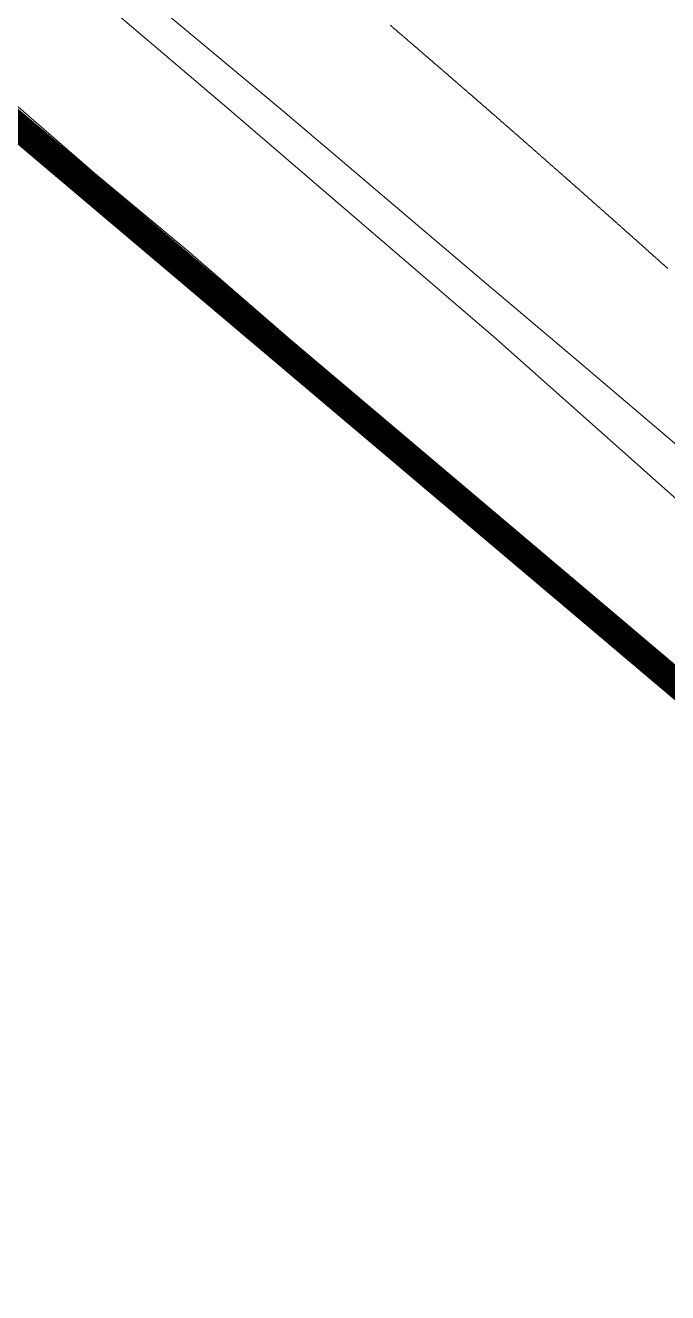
# Model space of a CAD drawing. Extents: x 174934 to 192674, y 648863 to 672607.
# Drawn here: x 182379.6 to 182495.8, y 658917.3 to 659146.6 of the extents above; entities that cross this region are included whole.
import ezdxf

# ---------------------------------------------------------------- set-up
doc = ezdxf.new("R2010")
doc.units = 0
doc.linetypes.add('ACAD_ISO03W100', pattern=[30, 12, -18])
doc.linetypes.add('KB', pattern=[11, 7, -1.5, 1, -1.5])
for name, color, linetype, lineweight in [('limerhav', 7, 'ACAD_ISO03W100', 0), ('lishiput', 1, 'KB', 0), ('pbitul', 14, 'Continuous', 0)]:
    doc.layers.add(name, color=color, linetype=linetype, lineweight=lineweight)

msp = doc.modelspace()

# ---------------------------------------------------------------- linework, layer by layer
at = {"layer": 'limerhav', "color": 7, "linetype": 'ACAD_ISO03W100', "ltscale": 1.5, "const_width": 2.5, "flags": 128}
msp.add_lwpolyline([(183271.82, 658371.38), (183199.41, 658433.06), (183162.14, 658464.44), (183105.55, 658512.19), (183082.02, 658531.94), (183037.53, 658569.77), (182866.83, 658714.94), (182853.56, 658726.13), (182813.48, 658759.94), (182714.45, 658843.56), (182694.61, 658860.69), (182682.09, 658870.9), (182656.36, 658893), (182635.17, 658911), (182620.44, 658923.44), (182582.72, 658955.38), (182545.34, 658987.19), (182519.75, 659008.81), (182518.23, 659009.84), (182461.02, 659058.44), (182442.58, 659074.25), (182410.27, 659101.63), (182390.61, 659118), (182375.91, 659130.25), (182328.89, 659170.31), (182313.98, 659183.13), (182304.72, 659190.88), (182301.05, 659194.31), (182293.5, 659200.44), (182281.09, 659210.94), (182258.05, 659230.66), (182256.88, 659231.54), (182248.69, 659238.56), (182246.97, 659240), (182235.56, 659249.75), (182231, 659253.69), (182209.16, 659272.44), (182196.94, 659283.13), (182185.55, 659292.88), (182174.11, 659302.31), (182163.25, 659312.25), (182140.25, 659331.94), (182117.83, 659351.38), (182095.19, 659370.94), (182072.14, 659390.69), (182049.34, 659410.38), (182034.22, 659423.08), (182026.19, 659430.06), (182003.27, 659449.19), (181980.42, 659468.56), (181963.5, 659483), (181923.98, 659516.38), (181848.23, 659581.06), (181847.59, 659581.38), (181839.03, 659588.75), (181825.3, 659600.05), (181831.11, 659595.44), (181829.84, 659596.63), (181826.77, 659599.25), (181818.67, 659606.06), (181706.66, 659701.13), (181681, 659722.88), (181610.12, 659783.12), (181586.23, 659803.88), (181531.81, 659850.56), (181506.59, 659872.13), (181493.89, 659883), (181475.54, 659898.46), (181455.94, 659915.13), (181417.86, 659947.69), (181398.84, 659963.63), (181379.7, 659980), (181341.72, 660012.38), (181303.7, 660044.75), (181265.53, 660077.25), (181244.69, 660095), (181240.25, 660098.69), (181227.42, 660109.56), (181189.28, 660142.06), (181146.57, 660178.05), (181125.31, 660152.81), (181121.5, 660148.25), (181105.98, 660130.13), (181076.07, 660094.47), (181060.77, 660076), (181050.17, 660063.25), (181036.92, 660047.25), (181024.73, 660032.4), (181010.31, 660015.56), (180997.06, 659999.38), (180987.2, 659987.75), (180984.94, 659985.03), (180976.86, 659973.36), (180952.34, 659989.56), (180904.2, 660013.19), (180874.41, 660025), (180847.47, 660033.94), (180824.58, 660040.31), (180683.66, 660156.63), (180670.58, 660162.31), (180665.72, 660162.69), (180666.86, 660144.75), (180669.13, 660138), (180661.88, 660136.5), (180636.66, 660145.75), (180608.3, 660157.63), (180554.66, 660183.06), (180513.52, 660198.31), (180475.63, 660213.69), (180464.47, 660216.69), (180458.41, 660216.44), (180431.44, 660166.69), (180421.92, 660142.81), (180398.13, 660094.19), (180363.98, 660033.13), (180430.28, 659991), (180489.56, 659954.87), (180519.45, 659932.63), (180549.84, 659908.13), (180578.39, 659883.56), (180575.36, 659869.52), (180788.04, 659715.94), (180873.97, 659640.02), (181255.16, 659280.36), (181137.28, 659267.75), (181375.13, 659045.13), (181494.5, 658926.69), (181529.22, 658890.5), (181617.06, 658794.49), (181668.21, 658842.77), (181668.8, 658843.36), (181683.36, 658831.86), (181693.55, 658824.15), (181719.81, 658801.92), (181734.51, 658787.01), (181754.73, 658764.84), (181775.91, 658744.82), (181773, 658742.35), (181806.03, 658700.34), (181911.23, 658562), (182011.41, 658432.2), (182011.88, 658434.66), (182131.56, 658277.25), (182213.66, 658153.56), (182352.3, 657913.75), (182356.22, 657918.75), (182369.28, 657896.99), (182454.52, 657754.94), (182537.45, 657619.56), (182551.88, 657594.5), (182554.8, 657597.34), (182565.19, 657580.81), (182574.34, 657593.21), (182576.59, 657589.31), (182584.63, 657576.94), (182632.05, 657500), (182639.61, 657487.77), (182671.45, 657437.34), (182674.98, 657459.75), (182681.36, 657474.56), (182694.86, 657492.11), (182849.69, 657693.31), (182895.08, 657759.81), (182974.89, 657889.37), (183271.82, 658371.38)], dxfattribs=at)
at = {"layer": 'lishiput', "color": 164, "linetype": 'KB', "lineweight": 0, "ltscale": 5, "const_width": 5, "flags": 128}
msp.add_lwpolyline([(190795.24, 653194.33), (190798.08, 653216), (190800.97, 653259.44), (190800.73, 653262.13), (190805.67, 653360), (190810.33, 653461.44), (190813.58, 653524.31), (190815.31, 653576.06), (190817.59, 653623.44), (190819.2, 653663.19), (190820.25, 653688.31), (190822.64, 653747.19), (190823.03, 653762.75), (190825.28, 653808.13), (190827.47, 653861.38), (190829.27, 653901), (190831.7, 653946.38), (190831.97, 653957), (190832.16, 653962.38), (190832.88, 653982.19), (190834.03, 654014.75), (190835.69, 654063), (190838.13, 654108.13), (190838.45, 654117.87), (190839.82, 654158.97), (190841.98, 654205.39), (190774.55, 654252.89), (190693.87, 654324.75), (190509.69, 654457.97), (190390.42, 654557.88), (190353.58, 654587.68), (190336.04, 654592.94), (190220, 654684.86), (190160.36, 654723.42), (190098.97, 654749.71), (189965.66, 654816.32), (189825.34, 654875.92), (189701.88, 654926.88), (189561.91, 655002.46), (189559.06, 655003.26), (189557.05, 655003.99), (189555.06, 655004.74), (189553.08, 655005.54), (189551.12, 655006.36), (189549.17, 655007.22), (189547.24, 655008.12), (189545.32, 655009.05), (189543.19, 655010.13), (189540.79, 655011.36), (189538.41, 655012.64), (189536.05, 655013.96), (189533.72, 655015.32), (189531.4, 655016.72), (189529.12, 655018.16), (189526.86, 655019.63), (189524.62, 655021.15), (189522.41, 655022.71), (189520.23, 655024.31), (189518.08, 655025.94), (189515.96, 655027.61), (189513.86, 655029.32), (189509.98, 655032.66), (189487.31, 655057.26), (189412.66, 655146.94), (189339.16, 655217.44), (189236.85, 655339.77), (189140.58, 655463.83), (189127.45, 655467.29), (189008.72, 655599), (188960.05, 655657.44), (188917.63, 655699.19), (188905.55, 655710.81), (188846.69, 655759.38), (188782.89, 655802.38), (188716.28, 655838), (188644.23, 655867.25), (188569.7, 655889.44), (188491.75, 655904.63), (188413.59, 655910.94), (188403.08, 655911.25), (188403.67, 655911.75), (188363.36, 655918.66), (188236.19, 655914.05), (188145.98, 655891.89), (188071.31, 655867.71), (188000.8, 655842.15), (187935.12, 655806.22), (187869.52, 655752.82), (187670.8, 655609.11), (187639.69, 655653.32), (187603.74, 655728.62), (187579.67, 655788.5), (187517.19, 655954.17), (187317.62, 656461.24), (187216.47, 656679), (187211.42, 656692.27), (187199.47, 656723.94), (187189.89, 656749.06), (187184.25, 656764.06), (187179.72, 656775.89), (187172.02, 656796), (187168.56, 656804.83), (187159.39, 656829.69), (187153.86, 656844.31), (187148.88, 656857.52), (187136.01, 656892.19), (187124.59, 656923.47), (187118.14, 656940.44), (187116.36, 656945.2), (187112.11, 656956.75), (187106.62, 656971.15), (187094.66, 657002.92), (187083.48, 657032.84), (187075.65, 657053.69), (187073.31, 657059.38), (187064.44, 657082.94), (187040.83, 657145.61), (187033.64, 657164.69), (187025.1, 657187.85), (187022.14, 657195.89), (187017.58, 657208.25), (187008.94, 657230.75), (187005, 657238.38), (187000.31, 657246.5), (186995.84, 657254.5), (186990.45, 657264), (186985.86, 657271.27), (186984.25, 657273.43), (186983.03, 657275), (186981.78, 657276.55), (186980.51, 657278.08), (186979.2, 657279.59), (186977.88, 657281.07), (186976.52, 657282.54), (186975.15, 657283.97), (186973.74, 657285.38), (186972.32, 657286.77), (186970.87, 657288.13), (186969.39, 657289.47), (186967.89, 657290.78), (186966.37, 657292.07), (186964.83, 657293.33), (186963.27, 657294.56), (186961.68, 657295.76), (186960.07, 657296.93), (186953.31, 657301), (186947.61, 657304.44), (186927.05, 657314.6), (186917.78, 657319.19), (186903.26, 657326.33), (186871.19, 657342.06), (186863.08, 657345.31), (186854.95, 657348.75), (186849.59, 657350.83), (186841.77, 657353.86), (186815.77, 657363.94), (186793.38, 657372.63), (186765.05, 657383.7), (186753.58, 657388.19), (186726.27, 657397.69), (186702.84, 657404.13), (186678.47, 657411.13), (186326.71, 657430.73), (186001.44, 657393.8), (185966.6, 657561.45), (185581.86, 657492.49), (185570.36, 657599.2), (185949.84, 657663.22), (185910.69, 657877.26), (186107.82, 657909.28), (186115.38, 657957.31), (186111.27, 657995.07), (186103.88, 658028.72), (186094.02, 658057.45), (186071.85, 658092.74), (186034.06, 658137.89), (186110.45, 658225.71), (186130.99, 658204.37), (186141.66, 658180.57), (186170.41, 658149.38), (186194.23, 658119.01), (186204.09, 658091.1), (186209.02, 658038.57), (186212.3, 657943.36), (186349.47, 657936.79), (186355.22, 657977.01), (186406.97, 657975.37), (186461.53, 657976.17), (186502.6, 657977.82), (186539.56, 657978.64), (186584.74, 657983.56), (186626.63, 657995.05), (186664.41, 658015.57), (186702.2, 658036.09), (186732.59, 658054.97), (186767.08, 658079.6), (186811.85, 658116.03), (186874.27, 658174.31), (186820.49, 658207.24), (186763.56, 658244.18), (186647.47, 658314.38), (186590.65, 658348.87), (186566.65, 658332.19), (186536.09, 658310.9), (186517.33, 658298), (186474.21, 658268.32), (186424.12, 658234.12), (186423.17, 658233.48), (186389.98, 658210.43), (186264.73, 658236.37), (186268.05, 658250.3), (186268.21, 658250.95), (186322.88, 658479.4), (186326.25, 658493.96), (186339.25, 658550.13), (186360.64, 658642.59), (186382.58, 658735.57), (186382.94, 658737.09), (185899.63, 658856.72), (185899.31, 658855.34), (185883.11, 658785.83), (185847.64, 658629.49), (185844.41, 658617.84), (185842.54, 658614.51), (185840.14, 658604.62), (185838.48, 658596.78), (185823.62, 658596.6), (185799.25, 658593.6), (185792.17, 658591.24), (185772.8, 658584.06), (185761.81, 658579.24), (185754.16, 658574.43), (185748.62, 658571.15), (185729.5, 658550), (185726.7, 658546.87), (185715.34, 658536.71), (185712.5, 658534.86), (185712.33, 658534.79), (185709.41, 658533.73), (185705.18, 658533.38), (185700.67, 658533.38), (185697.51, 658534.15), (185694.06, 658535.63), (185691.18, 658537.41), (185686.87, 658540.33), (185674.95, 658551.21), (185623.1, 658615.33), (185619.18, 658620.77), (185618.63, 658621.49), (185616.41, 658624.38), (185602.83, 658642.03), (185599.73, 658646.83), (185596.84, 658651.3), (185593.08, 658658.24), (185592.59, 658659.15), (185592.09, 658660.26), (185588.66, 658667.98), (185585.76, 658674.02), (185584.63, 658676.37), (185583.75, 658678.77), (185580.7, 658687.05), (185577.32, 658697.95), (185576.37, 658703.27), (185576.02, 658705.23), (185574.38, 658715.3), (185574.13, 658719.95), (185574.03, 658722.19), (185573.99, 658723.34), (185574.08, 658725.43), (185574.16, 658727.38), (185574.56, 658731.17), (185575.49, 658736.02), (185576.19, 658738.92), (185576.31, 658739.42), (185577.45, 658743.13), (185579.24, 658747.63), (185580.92, 658751.17), (185581.95, 658753.22), (185582.7, 658754.71), (185584.7, 658758.21), (185586.88, 658761.78), (185588.95, 658764.6), (185594.53, 658770.89), (185595.28, 658771.74), (185595.95, 658772.57), (185596.45, 658773.21), (185596.92, 658773.85), (185597.32, 658774.46), (185597.88, 658775.35), (185598.56, 658776.75), (185598.74, 658777.25), (185598.99, 658778.28), (185599.17, 658779.46), (185599.17, 658780.39), (185598.92, 658789.35), (185598.53, 658792.61), (185598.14, 658794.09), (185597.71, 658795.78), (185597.22, 658797.55), (185596.76, 658799.2), (185593.11, 658807.18), (185592.46, 658808.6), (185591.13, 658811.22), (185589.1, 658814.11), (185587.38, 658816.5), (185586.92, 658817.11), (185585.49, 658819.04), (185584.42, 658820.24), (185583.77, 658820.97), (185582.57, 658822.41), (185581.74, 658823.4), (185579.63, 658825.47), (185577.34, 658827.5), (185574.95, 658829.36), (185572.41, 658831.08), (185569.7, 658832.65), (185567.08, 658833.85), (185550.56, 658841.31), (185535.8, 658847.03), (185523.79, 658851.06), (185508.23, 658854.1), (185480.68, 658859.91), (185471.99, 658861.41), (185457.79, 658863.65), (185443.25, 658866.92), (185435.6, 658869.04), (185425.76, 658872.03), (185425.76, 658872.03), (185402.19, 658878.75), (185376.73, 658888.13), (185372.8, 658889.06), (185367.91, 658889.44), (185362.47, 658889.06), (185355.98, 658886.81), (185350.14, 658882.5), (185344.25, 658877.56), (185337.84, 658871.75), (185334.05, 658867), (185332.45, 658864.94), (185330.72, 658860.31), (185326.78, 658853.06), (185324.14, 658845.13), (185322.94, 658841.44), (185322.02, 658833.81), (185321.39, 658824.88), (185321.92, 658797.88), (185322.22, 658786.94), (185320.86, 658772.88), (185320.41, 658768.88), (185319.69, 658766.25), (185317.77, 658762.38), (185315.11, 658759.13), (185312.75, 658757.88), (185306.08, 658755.13), (185289.73, 658751.19), (185281.3, 658749.5), (185275.05, 658749.31), (185268.58, 658749.63), (185259.19, 658751.06), (185253.22, 658752.31), (185244.2, 658755.38), (185238.17, 658758.25), (185231.66, 658761.63), (185221.64, 658766.81), (185198.45, 658779.56), (185187.22, 658786.44), (185178.03, 658791.5), (185167.69, 658797.63), (185158.02, 658802.44), (185145.27, 658805.81), (185134.83, 658807.75), (185124.78, 658808), (185112.56, 658807.13), (185103.35, 658805.04), (185079.13, 658793.36), (185065.97, 658782.13), (185060.14, 658776.06), (185052.47, 658767.81), (185046.41, 658760.94), (185038.44, 658750.69), (185030.67, 658740.75), (185026.17, 658739.13), (185019.66, 658739.56), (185006.36, 658743), (184996.42, 658747.75), (184988.3, 658753), (184980.91, 658760.5), (184973, 658771.63), (184965.3, 658784.63), (184961.47, 658793), (184955.3, 658807.25), (184950.73, 658823.44), (184946.36, 658842.69), (184943.98, 658860.06), (184942.63, 658871.88), (184943.17, 658882.38), (184944.92, 658892.81), (184945.19, 658897.13), (184944.55, 658900.81), (184937.17, 658914.25), (184929.33, 658928.38), (184925.73, 658933.25), (184918.5, 658942.25), (184914.11, 658946.75), (184905.31, 658955.63), (184894.8, 658965), (184884.08, 658973.88), (184877.06, 658978.44), (184864.56, 658984.13), (184852.8, 658989.13), (184846.39, 658990.75), (184834.83, 658992.19), (184816.67, 658994.19), (184802.42, 658996), (184790.8, 658997.63), (184779.58, 659001.44), (184773.61, 659006.19), (184767.25, 659012.56), (184763.09, 659019.06), (184757, 659030.5), (184753.06, 659040.19), (184747.14, 659059.72), (184745.56, 659069.03), (184746.12, 659101.17), (184745.62, 659119.64), (184744.54, 659148.84), (184741.58, 659157.36), (184740.65, 659166.2), (184742.07, 659175.31), (184747.51, 659188.89), (184750.05, 659203.81), (184750.9, 659211.11), (184750.9, 659215.86), (184750.56, 659219.08), (184748.69, 659222.13), (184745.49, 659225.4), (184733.76, 659232.37), (184712.91, 659243.88), (184688.84, 659252.03), (184666.11, 659257.19), (184655.65, 659258.38), (184645.9, 659259.56), (184632.58, 659258.38), (184616.89, 659256), (184601.67, 659252.67), (184586.35, 659244.07), (184568.06, 659239.55), (184552.76, 659236.9), (184541.65, 659235.39), (184530, 659239.16), (184513.4, 659251.65), (184493.24, 659274.22), (184479.83, 659289.29), (184468.71, 659298.42), (184458.74, 659308.67), (184447.36, 659318.02), (184437.56, 659325.47), (184427.54, 659333.41), (184418.46, 659339.58), (184410.75, 659343.78), (184400.89, 659348.26), (184391.96, 659351.7), (184380.12, 659354.38), (184368.49, 659354.55), (184354.96, 659353.15), (184341.06, 659349.35), (184323.93, 659342.96), (184296.18, 659332.85), (184278.9, 659333.55), (184264.67, 659333.8), (184246.76, 659333.49), (184227.82, 659331.69), (184207.29, 659328.8), (184187.16, 659327.21), (184174.49, 659329.42), (184162.32, 659333.95), (184149.7, 659339.88), (184138.11, 659345.92), (184129.92, 659353.7), (184122.76, 659366.34), (184116.56, 659377.54), (184112.02, 659386.6), (184105.01, 659395.79), (184099.28, 659401.81), (184093.1, 659407.99), (184087.82, 659411.6), (184081.34, 659416.27), (184072.55, 659419.7), (184063.99, 659421.84), (184055.66, 659422.43), (184046.09, 659421.86), (184037.24, 659420.56), (184028.51, 659416.9), (184019.77, 659412.3), (184010.84, 659403.21), (183998.15, 659387.43), (183993.43, 659381.57), (183989.65, 659376.08), (183983.96, 659365.34), (183980.34, 659356.35), (183977.02, 659347.37), (183972.45, 659337.28), (183966.56, 659326.47), (183964.66, 659323.38), (183961.71, 659318.6), (183955.23, 659313.08), (183950.66, 659308.76), (183945.86, 659305.16), (183936.97, 659302.28), (183924.95, 659299.64), (183912.46, 659302.76), (183897.81, 659308.76), (183880.99, 659317.88), (183865.03, 659328), (183843.7, 659296), (183831.33, 659275.53), (183823.78, 659264.06), (183816.23, 659251.44), (183812.09, 659244.53), (183809.34, 659240.04), (183777.48, 659188.42), (183771.89, 659179.42), (183754.18, 659150.96), (183750.85, 659145.36), (183742.85, 659131.79), (183709.5, 659077.28), (183696.22, 659055.47), (183665.71, 659005.13), (183664.79, 659003.65), (183662.28, 658999.6), (183653.66, 658985.73), (183642.76, 658968.61), (183637.5, 658960.36), (183614.99, 658925.09), (183611.72, 658919.94), (183606.36, 658911.49), (183571.86, 658857.12), (183539.92, 658806.75), (183530.93, 658792.58), (183527.48, 658787.14), (183517.98, 658772.19), (183517.78, 658771.86), (183513.15, 658764.56), (183502.48, 658747.73), (183497.97, 658740.64), (183497.89, 658740.5), (183476.18, 658706.26), (183444.18, 658655.82), (183440.36, 658649.8), (183419.89, 658617.55), (183283.65, 658418.1), (183259.08, 658385.53), (183243.85, 658395.21), (183082.02, 658531.94), (182866.83, 658714.94), (182375.91, 659130.25), (182174.11, 659302.31), (182049.34, 659410.38), (181613.72, 659780.06), (181493.89, 659883), (181146.58, 660178.06), (180975.89, 659974), (180952.34, 659989.56), (180904.2, 660013.19), (180874.41, 660025), (180847.47, 660033.94), (180824.58, 660040.31), (180683.66, 660156.63), (180670.58, 660162.31), (180665.72, 660162.69), (180666.86, 660144.75), (180669.13, 660138), (180661.88, 660136.5), (180636.66, 660145.75), (180608.3, 660157.63), (180554.66, 660183.06), (180513.52, 660198.31), (180475.63, 660213.69), (180464.47, 660216.69), (180458.41, 660216.44), (180431.44, 660166.69), (180421.92, 660142.81), (180398.13, 660094.19), (180363.98, 660033.13), (180430.28, 659991), (180482.06, 659959.44), (180495.09, 659950.75), (180519.45, 659932.63), (180549.84, 659908.13), (180578.39, 659883.56), (180575.36, 659869.52)], dxfattribs=at)
at = {"layer": 'pbitul', "flags": 128}
for points in [[(182545.27, 659018.26), (182464.75, 659089.85), (182416.46, 659131.37), (181886.17, 659582.23)], [(182402.66, 659150.75), (182426.53, 659130.81), (182462.17, 659100.56), (182478.86, 659086.44), (182556.02, 659020.81), (182566.19, 659011.88), (182625.08, 658962.75), (182703.24, 658896.3), (182701.88, 658894.66), (182735.36, 658866.94), (182814.45, 658800.31), (182953.27, 658682.73)], [(182495.82, 659102.58), (182495.74, 659102.65), (182495.67, 659102.72), (182495.59, 659102.78), (182495.52, 659102.85), (182495.44, 659102.92), (182495.37, 659102.98), (182495.3, 659103.05), (182495.22, 659103.12), (182495.15, 659103.18), (182495.07, 659103.25), (182495, 659103.32), (182494.92, 659103.38), (182494.85, 659103.45), (182494.77, 659103.52), (182494.7, 659103.58), (182494.63, 659103.65), (182494.55, 659103.72), (182494.48, 659103.78), (182494.4, 659103.85), (182494.33, 659103.92), (182494.25, 659103.98), (182494.18, 659104.05), (182494.1, 659104.12), (182494.03, 659104.18), (182493.96, 659104.25), (182493.88, 659104.32), (182493.81, 659104.38), (182493.73, 659104.45), (182493.66, 659104.52), (182493.58, 659104.58), (182493.51, 659104.65), (182493.43, 659104.72), (182493.36, 659104.78), (182493.28, 659104.85), (182493.21, 659104.92), (182493.14, 659104.98), (182493.06, 659105.05), (182492.99, 659105.12), (182492.91, 659105.18), (182492.84, 659105.25), (182492.76, 659105.32), (182492.69, 659105.38), (182492.61, 659105.45), (182492.54, 659105.52), (182492.46, 659105.58), (182492.39, 659105.65), (182492.32, 659105.72), (182492.24, 659105.78), (182492.17, 659105.85), (182492.09, 659105.92), (182492.02, 659105.98), (182491.94, 659106.05), (182491.87, 659106.12), (182491.79, 659106.18), (182491.72, 659106.25), (182491.64, 659106.32), (182491.57, 659106.38), (182491.49, 659106.45), (182491.42, 659106.52), (182491.35, 659106.58), (182491.27, 659106.65), (182491.2, 659106.72), (182491.12, 659106.78), (182491.05, 659106.85), (182490.97, 659106.92), (182490.9, 659106.98), (182490.82, 659107.05), (182490.75, 659107.12), (182490.67, 659107.18), (182490.6, 659107.25), (182490.53, 659107.32), (182490.45, 659107.38), (182490.38, 659107.45), (182490.3, 659107.52), (182490.23, 659107.58), (182490.15, 659107.65), (182490.08, 659107.72), (182490, 659107.78), (182489.93, 659107.85), (182489.85, 659107.92), (182489.78, 659107.98), (182489.7, 659108.05), (182489.63, 659108.12), (182489.55, 659108.18), (182489.48, 659108.25), (182489.41, 659108.31), (182489.33, 659108.38), (182489.26, 659108.45), (182489.18, 659108.51), (182489.11, 659108.58), (182489.03, 659108.65), (182488.96, 659108.71), (182488.88, 659108.78), (182488.81, 659108.85), (182488.73, 659108.91), (182488.66, 659108.98), (182488.58, 659109.05), (182488.51, 659109.11), (182488.43, 659109.18), (182488.36, 659109.25), (182488.29, 659109.31), (182488.21, 659109.38), (182488.14, 659109.45), (182488.06, 659109.51), (182487.99, 659109.58), (182487.91, 659109.65), (182487.84, 659109.71), (182487.76, 659109.78), (182487.69, 659109.84), (182487.61, 659109.91), (182487.54, 659109.98), (182487.46, 659110.04), (182487.39, 659110.11), (182487.31, 659110.18), (182487.24, 659110.24), (182487.17, 659110.31), (182487.09, 659110.38), (182487.02, 659110.44), (182486.94, 659110.51), (182486.87, 659110.58), (182486.79, 659110.64), (182486.72, 659110.71), (182486.64, 659110.78), (182486.57, 659110.84), (182486.49, 659110.91), (182486.42, 659110.97), (182486.34, 659111.04), (182486.27, 659111.11), (182486.19, 659111.17), (182486.12, 659111.24), (182486.04, 659111.31), (182485.97, 659111.37), (182485.89, 659111.44), (182485.82, 659111.51), (182485.75, 659111.57), (182485.67, 659111.64), (182485.6, 659111.71), (182485.52, 659111.77), (182485.45, 659111.84), (182485.37, 659111.9), (182485.3, 659111.97), (182485.22, 659112.04), (182485.15, 659112.1), (182485.07, 659112.17), (182485, 659112.24), (182484.92, 659112.3), (182484.85, 659112.37), (182484.77, 659112.44), (182484.7, 659112.5), (182484.62, 659112.57), (182484.55, 659112.63), (182484.47, 659112.7), (182484.4, 659112.77), (182484.32, 659112.83), (182484.25, 659112.9), (182484.17, 659112.97), (182484.1, 659113.03), (182484.03, 659113.1), (182483.95, 659113.17), (182483.88, 659113.23), (182483.8, 659113.3), (182483.73, 659113.36), (182483.65, 659113.43), (182483.58, 659113.5), (182483.5, 659113.56), (182483.43, 659113.63), (182483.35, 659113.7), (182483.28, 659113.76), (182483.2, 659113.83), (182483.13, 659113.9), (182483.05, 659113.96), (182482.98, 659114.03), (182482.9, 659114.09), (182482.83, 659114.16), (182482.75, 659114.23), (182482.68, 659114.29), (182482.6, 659114.36), (182482.53, 659114.43), (182482.45, 659114.49), (182482.38, 659114.56), (182482.3, 659114.63), (182482.23, 659114.69), (182482.15, 659114.76), (182482.08, 659114.82), (182482, 659114.89), (182481.93, 659114.96), (182481.86, 659115.02), (182481.78, 659115.09), (182481.71, 659115.16), (182481.63, 659115.22), (182481.56, 659115.29), (182481.48, 659115.35), (182481.41, 659115.42), (182481.33, 659115.49), (182481.26, 659115.55), (182481.18, 659115.62), (182481.11, 659115.69), (182481.03, 659115.75), (182480.96, 659115.82), (182480.88, 659115.88), (182480.81, 659115.95), (182480.73, 659116.02), (182480.66, 659116.08), (182480.58, 659116.15), (182480.51, 659116.22), (182480.43, 659116.28), (182480.36, 659116.35), (182480.28, 659116.41), (182480.21, 659116.48), (182480.13, 659116.55), (182480.06, 659116.61), (182479.98, 659116.68), (182479.91, 659116.75), (182479.83, 659116.81), (182479.76, 659116.88), (182479.68, 659116.94), (182479.61, 659117.01), (182479.53, 659117.08), (182479.46, 659117.14), (182479.38, 659117.21), (182479.31, 659117.28), (182479.23, 659117.34), (182479.16, 659117.41), (182479.08, 659117.47), (182479.01, 659117.54), (182478.93, 659117.61), (182478.86, 659117.67), (182478.78, 659117.74), (182478.71, 659117.81), (182478.63, 659117.87), (182478.56, 659117.94), (182478.48, 659118), (182478.41, 659118.07), (182478.33, 659118.14), (182478.26, 659118.2), (182478.18, 659118.27), (182478.11, 659118.33), (182478.03, 659118.4), (182477.96, 659118.47), (182477.88, 659118.53), (182477.81, 659118.6), (182477.73, 659118.67), (182477.66, 659118.73), (182477.58, 659118.8), (182477.51, 659118.86), (182477.43, 659118.93), (182477.36, 659119), (182477.28, 659119.06), (182477.21, 659119.13), (182477.13, 659119.2), (182477.06, 659119.26), (182476.98, 659119.33), (182476.91, 659119.39), (182476.83, 659119.46), (182476.76, 659119.53), (182476.68, 659119.59), (182476.61, 659119.66), (182476.53, 659119.72), (182476.46, 659119.79), (182476.38, 659119.86), (182476.31, 659119.92), (182476.23, 659119.99), (182476.16, 659120.05), (182476.08, 659120.12), (182476.01, 659120.19), (182475.93, 659120.25), (182475.86, 659120.32), (182475.78, 659120.39), (182475.71, 659120.45), (182475.63, 659120.52), (182475.56, 659120.58), (182475.48, 659120.65), (182475.41, 659120.72), (182475.33, 659120.78), (182475.26, 659120.85), (182475.18, 659120.91), (182475.11, 659120.98), (182475.03, 659121.05), (182474.96, 659121.11), (182474.88, 659121.18), (182474.81, 659121.24), (182474.73, 659121.31), (182474.66, 659121.38), (182474.58, 659121.44), (182474.51, 659121.51), (182474.43, 659121.57), (182474.36, 659121.64), (182474.28, 659121.71), (182474.21, 659121.77), (182474.13, 659121.84), (182474.06, 659121.9), (182473.98, 659121.97), (182473.91, 659122.04), (182473.83, 659122.1), (182473.76, 659122.17), (182473.68, 659122.24), (182473.61, 659122.3), (182473.53, 659122.37), (182473.46, 659122.43), (182473.38, 659122.5), (182473.31, 659122.57), (182473.23, 659122.63), (182473.16, 659122.7), (182473.08, 659122.76), (182473.01, 659122.83), (182472.93, 659122.9), (182472.86, 659122.96), (182472.78, 659123.03), (182472.71, 659123.09), (182472.63, 659123.16), (182472.56, 659123.23), (182472.48, 659123.29), (182472.41, 659123.36), (182472.33, 659123.42), (182472.26, 659123.49), (182472.18, 659123.56), (182472.1, 659123.62), (182472.03, 659123.69), (182471.95, 659123.75), (182471.88, 659123.82), (182471.8, 659123.89), (182471.73, 659123.95), (182471.65, 659124.02), (182471.58, 659124.08), (182471.5, 659124.15), (182471.43, 659124.22), (182471.35, 659124.28), (182471.28, 659124.35), (182471.2, 659124.41), (182471.13, 659124.48), (182471.05, 659124.54), (182470.98, 659124.61), (182470.9, 659124.68), (182470.83, 659124.74), (182470.75, 659124.81), (182470.68, 659124.87), (182470.6, 659124.94), (182470.53, 659125.01), (182470.45, 659125.07), (182470.38, 659125.14), (182470.3, 659125.2), (182470.23, 659125.27), (182470.15, 659125.34), (182470.08, 659125.4), (182470, 659125.47), (182469.92, 659125.53), (182469.85, 659125.6), (182469.77, 659125.67), (182469.7, 659125.73), (182469.62, 659125.8), (182469.55, 659125.86), (182469.47, 659125.93), (182469.4, 659126), (182469.32, 659126.06), (182469.25, 659126.13), (182469.17, 659126.19), (182469.1, 659126.26), (182469.02, 659126.32), (182468.95, 659126.39), (182468.87, 659126.46), (182468.8, 659126.52), (182468.72, 659126.59), (182468.65, 659126.65), (182468.57, 659126.72), (182468.5, 659126.79), (182468.42, 659126.85), (182468.35, 659126.92), (182468.27, 659126.98), (182468.19, 659127.05), (182468.12, 659127.12), (182468.04, 659127.18), (182467.97, 659127.25), (182467.89, 659127.31), (182467.82, 659127.38), (182467.74, 659127.44), (182467.67, 659127.51), (182467.59, 659127.58), (182467.52, 659127.64), (182467.44, 659127.71), (182467.37, 659127.77), (182467.29, 659127.84), (182467.22, 659127.91), (182467.14, 659127.97), (182467.07, 659128.04), (182466.99, 659128.1), (182466.92, 659128.17), (182466.84, 659128.23), (182466.76, 659128.3), (182466.69, 659128.37), (182466.61, 659128.43), (182466.54, 659128.5), (182466.46, 659128.56), (182466.39, 659128.63), (182466.31, 659128.69), (182466.24, 659128.76), (182466.16, 659128.83), (182466.09, 659128.89), (182466.01, 659128.96), (182465.94, 659129.02), (182465.86, 659129.09), (182465.79, 659129.16), (182465.71, 659129.22), (182465.63, 659129.29), (182465.56, 659129.35), (182465.48, 659129.42), (182465.41, 659129.48), (182465.33, 659129.55), (182465.26, 659129.62), (182465.18, 659129.68), (182465.11, 659129.75), (182465.03, 659129.81), (182464.96, 659129.88), (182464.88, 659129.94), (182464.81, 659130.01), (182464.73, 659130.08), (182464.66, 659130.14), (182464.58, 659130.21), (182464.5, 659130.27), (182464.43, 659130.34), (182464.35, 659130.4), (182464.28, 659130.47), (182464.2, 659130.54), (182464.13, 659130.6), (182464.05, 659130.67), (182463.98, 659130.73), (182463.9, 659130.8), (182463.83, 659130.86), (182463.75, 659130.93), (182463.68, 659131), (182463.6, 659131.06), (182463.52, 659131.13), (182463.45, 659131.19), (182463.37, 659131.26), (182463.3, 659131.32), (182463.22, 659131.39), (182463.15, 659131.46), (182463.07, 659131.52), (182463, 659131.59), (182462.92, 659131.65), (182462.85, 659131.72), (182462.77, 659131.78), (182462.7, 659131.85), (182462.62, 659131.92), (182462.54, 659131.98), (182462.47, 659132.05), (182462.39, 659132.11), (182462.32, 659132.18), (182462.24, 659132.24), (182462.17, 659132.31), (182462.09, 659132.38), (182462.02, 659132.44), (182461.94, 659132.51), (182461.87, 659132.57), (182461.79, 659132.64), (182461.72, 659132.7), (182461.64, 659132.77), (182461.56, 659132.84), (182461.49, 659132.9), (182461.41, 659132.97), (182461.34, 659133.03), (182461.26, 659133.1), (182461.19, 659133.16), (182461.11, 659133.23), (182461.04, 659133.29), (182460.96, 659133.36), (182460.89, 659133.43), (182460.81, 659133.49), (182460.73, 659133.56), (182460.66, 659133.62), (182460.58, 659133.69), (182460.51, 659133.75), (182460.43, 659133.82), (182460.36, 659133.89), (182460.28, 659133.95), (182460.21, 659134.02), (182460.13, 659134.08), (182460.06, 659134.15), (182459.98, 659134.21), (182459.9, 659134.28), (182459.83, 659134.34), (182459.75, 659134.41), (182459.68, 659134.48), (182459.6, 659134.54), (182459.53, 659134.61), (182459.45, 659134.67), (182459.38, 659134.74), (182459.3, 659134.8), (182459.22, 659134.87), (182459.15, 659134.93), (182459.07, 659135), (182459, 659135.07), (182458.92, 659135.13), (182458.85, 659135.2), (182458.77, 659135.26), (182458.7, 659135.33), (182458.62, 659135.39), (182458.55, 659135.46), (182458.47, 659135.52), (182458.39, 659135.59), (182458.32, 659135.66), (182458.24, 659135.72), (182458.17, 659135.79), (182458.09, 659135.85), (182458.02, 659135.92), (182457.94, 659135.98), (182457.87, 659136.05), (182457.79, 659136.11), (182457.71, 659136.18), (182457.64, 659136.25), (182457.56, 659136.31), (182457.49, 659136.38), (182457.41, 659136.44), (182457.34, 659136.51), (182457.26, 659136.57), (182457.19, 659136.64), (182457.11, 659136.7), (182457.03, 659136.77), (182456.96, 659136.83), (182456.88, 659136.9), (182456.81, 659136.97), (182456.73, 659137.03), (182456.66, 659137.1), (182456.58, 659137.16), (182456.51, 659137.23), (182456.43, 659137.29), (182456.35, 659137.36), (182456.28, 659137.42), (182456.2, 659137.49), (182456.13, 659137.56), (182456.05, 659137.62), (182455.98, 659137.69), (182455.9, 659137.75), (182455.82, 659137.82), (182455.75, 659137.88), (182455.67, 659137.95), (182455.6, 659138.01), (182455.52, 659138.08), (182455.45, 659138.14), (182455.37, 659138.21), (182455.3, 659138.28), (182455.22, 659138.34), (182455.14, 659138.41), (182455.07, 659138.47), (182454.99, 659138.54), (182454.92, 659138.6), (182454.84, 659138.67), (182454.77, 659138.73), (182454.69, 659138.8), (182454.61, 659138.86), (182454.54, 659138.93), (182454.46, 659138.99), (182454.39, 659139.06), (182454.31, 659139.13), (182454.24, 659139.19), (182454.16, 659139.26), (182454.09, 659139.32), (182454.01, 659139.39), (182453.93, 659139.45), (182453.86, 659139.52), (182453.78, 659139.58), (182453.71, 659139.65), (182453.63, 659139.71), (182453.56, 659139.78), (182453.48, 659139.85), (182453.4, 659139.91), (182453.33, 659139.98), (182453.25, 659140.04), (182453.18, 659140.11), (182453.1, 659140.17), (182453.03, 659140.24), (182452.95, 659140.3), (182452.87, 659140.37), (182452.8, 659140.43), (182452.72, 659140.5), (182452.65, 659140.56), (182452.57, 659140.63), (182452.5, 659140.69), (182452.42, 659140.76), (182452.34, 659140.83), (182452.27, 659140.89), (182452.19, 659140.96), (182452.12, 659141.02), (182452.04, 659141.09), (182451.97, 659141.15), (182451.89, 659141.22), (182451.82, 659141.28), (182451.74, 659141.35), (182451.66, 659141.41), (182451.59, 659141.48), (182451.51, 659141.54), (182451.44, 659141.61), (182451.36, 659141.67), (182451.29, 659141.74), (182451.21, 659141.81), (182451.13, 659141.87), (182451.06, 659141.94), (182450.98, 659142), (182450.91, 659142.07), (182450.83, 659142.13), (182450.75, 659142.2), (182450.68, 659142.26), (182450.6, 659142.33), (182450.53, 659142.39), (182450.45, 659142.46), (182450.38, 659142.52), (182450.3, 659142.59), (182450.22, 659142.65), (182450.15, 659142.72), (182450.07, 659142.78), (182450, 659142.85), (182449.92, 659142.92), (182449.85, 659142.98), (182449.77, 659143.05), (182449.69, 659143.11), (182449.62, 659143.18), (182449.54, 659143.24), (182449.47, 659143.31), (182449.39, 659143.37), (182449.32, 659143.44), (182449.24, 659143.5), (182449.16, 659143.57), (182449.09, 659143.63), (182449.01, 659143.7), (182448.94, 659143.76), (182448.86, 659143.83), (182448.78, 659143.89), (182448.71, 659143.96), (182448.63, 659144.02), (182448.56, 659144.09), (182448.48, 659144.15), (182448.41, 659144.22), (182448.33, 659144.29), (182448.25, 659144.35), (182448.18, 659144.42), (182448.1, 659144.48), (182448.03, 659144.55), (182447.95, 659144.61), (182447.88, 659144.68), (182447.8, 659144.74), (182447.72, 659144.81), (182447.65, 659144.87), (182447.57, 659144.94), (182447.5, 659145), (182447.42, 659145.07), (182447.34, 659145.13), (182447.27, 659145.2), (182447.19, 659145.26), (182447.12, 659145.33), (182447.04, 659145.39), (182446.97, 659145.46), (182446.89, 659145.52), (182446.81, 659145.59), (182446.74, 659145.65), (182446.66, 659145.72), (182446.59, 659145.78), (182446.51, 659145.85), (182446.43, 659145.92), (182446.36, 659145.98), (182446.28, 659146.05), (182446.21, 659146.11), (182446.13, 659146.18), (182446.05, 659146.24), (182445.98, 659146.31), (182445.9, 659146.37), (182445.83, 659146.44), (182445.75, 659146.5), (182445.68, 659146.57), (182445.6, 659146.63)], [(182377, 659133), (182392.11, 659119.84), (182409.06, 659105.75), (182427.16, 659090.05), (182432.47, 659085.43), (182456.74, 659062.23), (182519.75, 659008.81), (182597.91, 658942.44), (182635.17, 658911), (182656.36, 658893), (182682.09, 658870.9), (182694.61, 658860.69), (182714.45, 658843.56), (182763.97, 658801.75), (182833.52, 658743.03)]]:
    msp.add_lwpolyline(points, dxfattribs=at)

doc.saveas('drawing.dxf')
